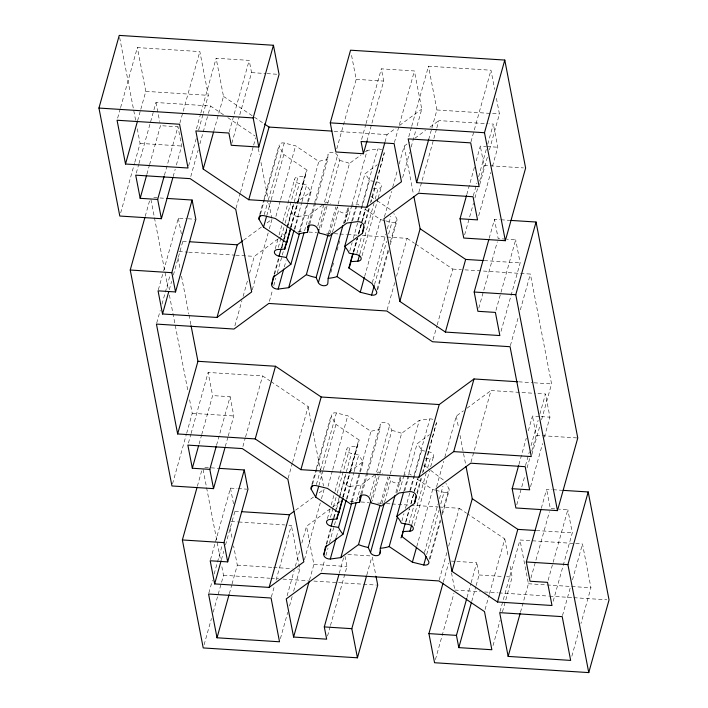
<?xml version="1.0" encoding="UTF-8"?>
<svg xmlns="http://www.w3.org/2000/svg" width="708" height="708" viewBox="0 0 708 708"><rect width="100%" height="100%" fill="white"/><g stroke="black" fill="none" stroke-linecap="round" stroke-linejoin="round"><path stroke-width="0.53" stroke-dasharray="3.54 2.66" d="M309.759 223.993L327.698 159.76L327.999 154.813A4.965 3.23 15.6 0 1 332.211 152.335A4.965 3.23 15.6 0 1 337.495 155.424L339.743 160.53L320.335 230.029M344.619 223.224L348.15 210.595L348.389 206.63M361.894 493.936L379.833 429.703L380.143 424.747A4.965 3.23 15.6 0 1 384.347 422.269A4.965 3.23 15.6 0 1 389.63 425.358L391.878 430.473L372.178 501.025M396.754 493.166L400.286 480.528L400.533 476.572M284.324 239.446L293.501 204.594L287.625 225.648M384.028 152.238A4.965 3.23 15.6 0 1 384.179 153.335L371.249 201.904M336.459 509.379L345.646 474.528M436.172 422.172A4.965 3.23 15.6 0 1 436.323 423.278L423.384 471.847M117.643 118.139L120.289 108.66M120.59 107.607L137.343 47.586L199.851 51.587L208.302 95.35L203.311 113.253M137.564 120.838L140.503 110.306M140.803 109.253L145.795 91.359L137.343 47.586M120.687 212.878L134.502 163.38M134.794 162.327L140.087 143.379L137.175 128.254M136.299 173.053L138.644 164.628M138.945 163.575L153.645 110.926M153.937 109.873L155.999 102.501L210.48 105.988L224.135 115.183M146.945 174.088L149.291 165.663M149.592 164.61L160.468 125.652L159.858 122.493M145.228 216.321L149.636 200.523M164.433 175.212L177.956 126.767L160.468 125.652M179.859 123.192L199.851 51.587M173.15 176.575L175.212 169.203M176.389 164.991L181.682 146.034L177.956 126.767M196.435 128.812L200.55 114.077M200.842 113.023L216.135 58.26L249.189 60.375L251.561 72.623L239.499 115.802M188.602 165.902L196.249 138.529M198.603 130.104L203.01 114.307M158.344 289.776L163.344 271.872M163.637 270.819L178.336 218.17L187.08 218.728M190.779 176.54L198.125 150.211M199.895 143.901L208.125 114.413M208.417 113.36L210.48 105.988M156.725 323.034L160.247 310.396M162.017 304.077L170.247 274.589M169.283 289.758L171.637 281.333M173.398 275.014L182.806 241.322L182.398 239.216M213.798 131.157L223.498 96.403L216.135 58.26M229.197 131.98L249.189 60.375M231.861 143.175L239.207 116.855M236.029 208.249L240.145 193.505M240.437 192.452L253.376 146.122M253.668 145.069L255.73 137.697M172.531 483.865L186.346 434.376M186.647 433.323L192.231 413.313L189.293 398.117M188.434 442.996L190.788 434.57M191.08 433.517L208.134 372.443L262.615 375.93L269.898 380.833M259.703 214.489L263.819 199.744M264.119 198.691L279.111 144.981M260.509 214.02L279.324 146.627A4.965 3.23 15.6 0 1 284.253 143.007L295.617 145.821L318.821 161.442A33.78 21.983 15.6 0 1 327.698 159.76M199.081 444.022L201.435 435.606M201.727 434.553L212.604 395.586L208.134 372.443M264.261 214.613L268.084 200.922M268.376 199.868L284.253 143.007M234.879 325.884L241.932 300.617M243.109 296.404L247.818 279.554M249.579 273.235L254.287 256.385L277.775 239.109M266.774 215.568L270.89 200.824M271.182 199.771L283.828 154.494L279.324 146.627M197.364 486.254L201.771 470.457M252.287 289.829L268.164 232.967M269.341 228.755L271.987 219.276L266.642 223.206M275.916 216.374L280.324 200.576M280.616 199.523L295.617 145.821M216.577 445.146L230.1 396.71L212.604 395.586M275.279 248.658L277.925 239.18M279.094 234.968L282.625 222.33M282.917 221.277L294.678 179.159M278.332 247.411L280.979 237.932M281.28 236.879L284.802 224.241M285.094 223.188L298.033 176.858L305.051 176.425A33.78 21.983 15.6 0 1 307.042 170.115L283.828 154.494M225.294 446.509L227.941 437.031M228.233 435.978L233.817 415.977L230.1 396.71M281.386 247.738L287.262 226.675L281.448 247.765M287.554 225.622L299.316 183.505A4.965 3.23 15.6 0 1 294.705 179.929A4.965 3.23 15.6 0 1 298.033 176.858M274.102 274.093L278.802 257.243M274.624 274.191L279.324 257.349M281.97 247.871L284.032 240.499M269.385 301.343L272.615 289.758M273.792 285.545L275.846 278.173M277.324 272.907L282.023 256.057M282.315 255.004L283.492 250.791M290.519 227.392L305.52 173.69M290.935 226.967L297.696 202.745M297.988 201.692L305.051 176.425M291.165 226.976L297.926 202.754M298.218 201.7L307.042 170.115M294.324 229.082L301.679 202.762M301.971 201.709L306.679 184.859L299.316 183.505M284.324 266.96L286.085 260.65M294.909 229.056L298.44 216.418L308.98 215.011L324.007 203.948M298.829 233.047L307.361 202.515M307.653 201.461L318.821 161.442M300.015 231.596L311.184 191.585A33.78 21.983 15.6 0 1 306.679 184.859M210.48 559.718L230.472 488.113L237.038 488.529M242.915 446.483L245.269 438.057M245.561 437.004L262.615 375.93M304.564 230.799L308.98 215.011M308.599 224.312L314.476 203.249M314.653 202.523L328.176 154.087M208.86 592.968L212.391 580.33M214.152 574.011L222.383 544.532M221.418 559.692L223.772 551.266M225.533 544.956L234.95 511.256L234.543 509.149M336.778 148.822L356.186 79.323L351.389 54.516M317.795 225.976L337.495 155.424M319.308 228.321L326.069 204.108M204.108 644.776L211.462 618.447M213.223 612.128L223.516 575.277L221.427 564.48M328.468 233.304L335.822 206.975M229.365 593.561L231.72 585.135M232.012 584.082L237.304 565.126L233.596 545.912M329.786 233.959L349.486 163.406L360.983 154.946M332.486 232.1L338.654 209.984L337.53 207.426M361.638 139.387L365.753 124.643M366.045 123.59L381.338 68.835L414.392 70.95L421.764 109.094L416.764 126.989M343.46 223.542L348.159 206.692M366.939 141.104L383.701 81.084L381.338 68.835M330.919 272.394L333.857 261.863M337.088 250.278L340.035 239.755M344.734 222.905L347.973 211.32M347.469 220.949L351.584 206.205M351.885 205.152L367.169 150.397L377.709 148.981A4.965 3.23 15.6 0 1 381.603 149.786M351.734 221.206L364.965 173.823L377.337 164.716M352.619 220.808L356.735 206.063M357.717 220.586L361.832 205.851M362.133 204.798L377.709 148.981M349.77 251.101L352.124 242.676M353.301 238.463L369.47 180.549A33.78 21.983 15.6 0 0 364.965 173.823M288.165 478.192L292.28 463.448M292.581 462.395L308.157 406.587L270.81 381.444M353.23 252.154L357.053 238.463M358.23 234.251L365.293 208.975M353.46 252.163L357.283 238.472M358.752 233.206L361.691 222.675M361.983 221.622L365.514 208.984M353.876 251.738L357.69 238.047M358.868 233.835L362.107 222.25M362.399 221.197L365.93 208.559M385.01 141.989L387.064 134.617L395.967 128.068M364.478 223.887L368.895 208.099M370.364 202.833L384.179 153.335M356.841 253.508L361.832 235.605M365.071 224.02L369.709 207.143M359.885 253.836L374.001 203.284M375.178 199.072L378.116 188.54A4.965 3.23 15.6 0 0 381.444 185.478A4.965 3.23 15.6 0 0 376.833 181.903L369.47 180.549M362.062 255.747L377.939 198.886M378.231 197.833L381.47 186.248M394.4 142.556L414.392 70.95M271.368 596.968L274.607 585.383M276.076 580.117L291.36 525.363L285.882 525.009M364.655 276.447L380.532 219.586L364.461 208.772M384.471 216.675L391.524 191.408M392.701 187.195L397.4 170.345M399.17 164.026L404.162 146.122L409.498 142.193M408.773 136.768L411.419 127.29M411.711 126.236L428.473 66.216L490.98 70.216L494.688 89.429M311.847 484.422L315.963 469.678M316.255 468.625L331.247 414.923M312.653 483.962L331.468 416.57A4.965 3.23 15.6 0 1 336.397 412.941L347.752 415.755L370.965 431.384A33.78 21.983 15.6 0 1 379.833 429.703M372.328 282.519L385.851 234.083M387.32 228.817L390.851 216.179M316.405 484.546L320.22 470.855M320.52 469.802L336.397 412.941M402.648 177.54L409.711 152.264M411.18 146.999L416.472 128.042M287.121 595.747L294.174 570.48M295.351 566.267L300.059 549.417M301.82 543.098L306.52 526.248L340.327 501.379M374.55 284.527L386.603 241.357M388.657 233.985L391.896 222.401A4.965 3.23 15.6 0 0 396.816 218.772L393.825 213.533M318.91 485.502L323.025 470.758M323.326 469.705L335.964 424.428L331.468 416.57M377.125 289.324L388.586 248.26M390.356 241.941L396.816 218.772M377.63 289.917L388.515 250.959M390.276 244.641L397.038 220.418M280.412 638.625L287.758 612.296M289.528 605.986L292.466 595.455M293.643 591.242L299.811 569.126L291.36 525.363M304.422 559.771L320.299 502.91M321.476 498.697L324.122 489.219L318.786 493.149M328.052 486.308L332.468 470.51M332.76 469.457L347.752 415.755M428.694 139.467L431.632 128.936M431.924 127.883L436.924 109.979L428.473 66.216M309.484 580.188L313.892 564.391L306.52 526.248M327.415 518.592L330.061 509.114M331.238 504.91L334.769 492.272M335.061 491.219L346.823 449.093M418.87 192.204L433.57 139.556M433.862 138.502L436.509 129.024M436.801 127.971L438.863 120.599L487.892 123.741M387.108 309.945L394.754 282.563M396.515 276.244L407.1 238.339L358.567 235.233M330.477 517.353L333.123 507.875M333.415 506.822L336.946 494.184M337.238 493.131L350.177 446.801L357.186 446.359A33.78 21.983 15.6 0 1 359.177 440.049L335.964 424.428M326.238 544.027L330.946 527.177M333.592 517.698L339.397 496.618M339.76 495.591L351.46 453.439A4.965 3.23 15.6 0 1 346.84 449.863A4.965 3.23 15.6 0 1 350.177 446.801M326.76 544.133L331.459 527.283M334.105 517.805L336.167 510.433M321.521 571.276L324.751 559.692M325.928 555.479L327.99 548.116M329.459 542.85L335.636 520.734M342.663 497.335L357.655 443.633M343.07 496.91L349.832 472.687M350.133 471.634L357.186 446.359M343.3 496.919L350.062 472.696M350.354 471.643L359.177 440.049M346.469 499.025L353.814 472.696M354.115 471.643L358.814 454.793L351.46 453.439M336.459 536.903L338.229 530.584M347.044 498.99L350.575 486.361L361.115 484.945L376.143 473.891M351.265 501.937L359.496 472.448M359.788 471.395L370.965 431.384M352.15 501.538L360.089 473.103M360.381 472.05L363.319 461.519A33.78 21.983 15.6 0 1 358.814 454.793M356.708 500.742L361.115 484.945M360.735 494.246L366.611 473.192M366.797 472.457L380.32 424.021M339.291 573.215L343.707 557.417M327.547 636.005L330.194 626.536M330.486 625.483L346.955 566.506L344.982 556.302M369.93 495.91L389.63 425.358M371.151 499.317L378.214 474.041M470.988 141.821L490.98 70.216M380.603 503.238L387.957 476.918M466.793 194.55L474.44 167.177M476.201 160.858L480.316 146.113L485.785 146.468M381.931 503.892L401.631 433.34L419.313 420.331L429.853 418.924A4.965 3.23 15.6 0 1 433.739 419.72M384.621 502.034L390.798 479.918L389.674 477.36M366.815 574.976L371.806 557.072M433.084 339.636L436.907 325.954M437.199 324.901L452.784 269.084L415.322 243.871M473.351 195.691L476.873 183.053M478.643 176.734L486.281 149.361M487.759 144.096L493.343 124.086L488.98 123.803M464.634 234.879L473.457 203.293M474.926 198.028L477.865 187.496M479.626 181.177L484.042 165.38L480.316 146.113M479.732 184.531L487.67 156.096M489.44 149.786L499.432 113.979L496.131 96.899M395.887 492.423L400.303 476.634M399.613 490.883L403.728 476.148M404.02 475.095L419.313 420.331M478.705 215.683L490.759 172.504M492.52 166.185L497.812 147.229L493.343 124.086M403.87 491.14L417.101 443.757L429.482 434.65M404.755 490.75L408.87 476.006M409.861 490.529L413.976 475.785M414.269 474.732L429.853 418.924M401.914 521.035L403.967 513.663M405.436 508.397L421.614 450.483A33.78 21.983 15.6 0 0 417.101 443.757M405.596 522.097L409.419 508.406M410.852 503.751L414.083 492.166M414.127 491.564L417.906 478.475M406.011 521.672L409.543 509.034M411.012 503.769L414.242 492.184M414.534 491.14L418.065 478.502M416.915 492.777L421.03 478.033M422.499 472.767L436.323 423.278M408.976 523.442L413.976 505.539M417.207 493.963L421.844 477.086M489.175 238.322L494.467 219.365L499.936 219.719M412.021 523.77L426.136 473.227M427.605 467.961L430.252 458.483A4.965 3.23 15.6 0 0 433.588 455.412A4.965 3.23 15.6 0 0 428.968 451.837L425.818 451.262M414.198 525.681L429.49 470.926M430.668 466.714L433.606 456.182M478.785 308.13L497.308 241.791M416.8 546.39L432.676 489.52L416.605 478.705M436.606 486.617L443.659 461.342M444.836 457.129L456.306 416.065L463.421 410.826M424.464 552.452L437.995 504.016M439.464 498.751L442.987 486.113M426.685 554.461L439.031 510.238M440.801 503.919L444.031 492.334A4.965 3.23 15.6 0 0 448.961 488.715L445.96 483.467M495.981 310.308L515.681 239.755L506.937 239.198M429.26 559.267L440.73 518.194M442.199 512.928L448.961 488.715M430.066 558.807L440.65 520.893M442.411 514.574L449.173 490.352M501.043 331.344L520.15 262.898L515.681 239.755M471.006 462.147L490.998 390.542L533.496 393.259M439.252 579.879L446.89 552.505M448.66 546.187L459.244 508.273L439.385 507.008M443.332 582.02L448.624 563.064M510.362 345.654L518.592 316.166M520.353 309.856L530.354 274.049L462.616 269.713M435.429 659.573L453.952 593.233M467.023 597.464L470.847 583.773M471.147 582.719L476.732 562.718L456.917 561.444M471.74 601.287L475.865 586.551M476.157 585.498L479.095 574.967L476.732 562.718M518.929 464.492L526.283 438.163M528.336 430.791L532.46 416.047L540.107 416.543M485.086 609.491L489.201 594.747M489.502 593.693L504.786 538.938L467.439 513.796M525.486 465.625L529.31 451.943M531.071 445.624L538.133 420.348M539.894 414.03L545.479 394.02L534.584 393.329M516.769 504.822L525.009 475.334M527.062 467.961L530 457.43M531.77 451.111L536.177 435.314L532.46 416.047M531.876 454.465L539.815 426.039M541.576 419.72L551.567 383.913L530.354 274.049M530.549 486.67L542.602 443.5M544.364 437.181L549.948 417.171L545.479 394.02M499.99 611.597L519.982 539.992L582.489 543.983L590.941 587.755L580.949 623.553M493.042 645.528L500.105 620.252M502.45 611.827L512.158 577.082L509.698 564.365M541.31 508.264L546.603 489.308L552.081 489.653M520.495 612.181L528.433 583.755L519.982 539.992M530.92 578.073L549.443 511.734M548.125 580.241L567.825 509.689L559.072 509.132M553.178 601.287L572.294 532.841L567.825 509.689M562.497 615.597L570.728 586.109M572.489 579.79L582.489 543.983M571.834 656.201L578.887 630.925M243.517 240.224L261.305 227.135M399.524 125.449L421.764 109.094M295.271 203.293L311.184 191.585M365.399 151.698L367.169 150.397M324.892 203.302L326.662 202.001A33.78 21.983 15.6 0 0 330.645 203.426M278.642 238.472L288.209 231.428M414.844 138.272L425.517 130.414M429.96 127.148L438.863 120.599M295.652 510.158L313.449 497.069M349.177 471.926L363.319 461.519M377.028 473.236L378.798 471.935A33.78 21.983 15.6 0 0 382.78 473.369M466.979 408.206L490.998 390.542M373.107 188.859L378.116 188.54M425.243 458.793L430.252 458.483M251.561 72.623L265.863 73.543M266.969 73.614L276.872 74.243M356.186 79.323L383.701 81.084M145.795 91.359L208.302 95.35M436.924 109.979L499.432 113.979M334.123 131.228L387.064 134.617M486.874 146.529L497.812 147.229M140.087 143.379L181.682 146.034M484.042 165.38L523.442 167.902M153.804 197.576L165.84 198.346M501.034 219.79L509.787 220.347M188.178 218.799L194.735 219.223M505.839 239.127L498.184 238.631L494.467 219.365M297.909 231.357L303.422 231.702M308.936 232.056L316.653 232.551M326.583 233.189L329.893 233.401M334.3 233.684L338.716 233.967M339.822 234.038L346.433 234.454M347.539 234.525L357.469 235.162M182.806 241.322L187.169 241.596M484.192 260.597L520.15 262.898M178.903 251.561L187.638 252.128M188.735 252.19L234.622 255.128M235.711 255.199L254.287 256.385M452.784 269.084L461.519 269.642M518.796 381.824L533 382.727M534.089 382.798L551.567 383.913M541.204 416.614L549.948 417.171M192.231 413.313L233.817 415.977M536.177 435.314L577.772 437.978M204.842 467.439L217.984 468.28M553.169 489.724L561.931 490.29M238.127 488.6L246.88 489.157M554.7 508.848L550.328 508.574L546.603 489.308M350.044 501.291L355.558 501.645M361.071 501.999L368.797 502.494M377.621 503.052L382.028 503.335M386.444 503.618L390.851 503.901M391.958 503.972L409.605 505.105M410.711 505.176L438.287 506.937M234.95 511.256L239.304 511.539M536.337 530.54L572.294 532.841M231.047 521.504L237.631 521.92M238.72 521.991L284.784 524.938M347.885 554.47L372.107 556.019M451.412 561.099L455.819 561.382M313.892 564.391L346.955 566.506M479.095 574.967L502.238 576.445M506.645 576.728L512.158 577.082M237.304 565.126L272.403 567.374M273.492 567.444L292.139 568.639M297.625 568.984L299.811 569.126M528.433 583.755L590.941 587.755M223.516 575.277L269.775 578.232M270.881 578.303L278.589 578.799M282.996 579.082L308.334 580.702M313.839 581.056L362.31 584.153M363.408 584.224L376.629 585.074M454.837 590.074L480.174 591.693M484.582 591.976L497.795 592.826M498.901 592.897L548.47 596.065M549.567 596.136L572.701 597.614M573.799 597.685L606.845 599.8M421.614 450.483L424.765 451.067M380.532 219.586L384.665 220.604M385.701 220.861L391.896 222.401M432.676 489.52L434.739 490.033M435.774 490.29L444.031 492.334M223.498 96.403L263.58 123.387M370.895 196.488L376.249 200.099M377.143 200.7L392.321 210.913M359.106 205.161L357.319 203.957A33.78 21.983 15.6 0 1 351.557 205.311M227.781 117.634L255.11 136.033M407.1 238.339L414.41 243.26M411.251 475.103L409.463 473.9A33.78 21.983 15.6 0 1 403.693 475.245M459.244 508.273L466.528 513.185M423.747 465.05L429.791 469.661M430.65 470.316L444.465 480.847M504.786 538.938L508.264 556.948M404.162 146.122L413.49 194.417M456.306 416.065L458.58 427.862M460.032 435.376L463.351 452.554M463.563 453.624L465.634 464.351M451.5 572.816L454.625 588.994M372.311 557.099L375.851 575.436M258.305 148.45L259.544 154.893M260.995 162.406L268.049 198.886M268.872 203.178L271.775 218.206M308.157 406.587L311.688 424.827M313.14 432.34L320.388 469.9M320.6 470.97L323.503 485.998M155.999 102.501L159.654 121.44M178.336 218.17L181.381 233.95M230.472 488.113L233.525 503.892M177.965 257.889L180.248 269.739M181.505 276.2L188.779 313.901M188.992 314.971L190.859 324.671M230.091 527.77L232.357 539.505M119.652 37.559L135.715 120.696M150.937 199.532L168.548 290.687M169.38 295.032L188.036 391.613M203.072 469.457L220.595 560.161M298.44 216.418A4.965 3.23 15.6 0 1 291.97 212.064M339.743 160.53A33.78 21.983 15.6 0 1 349.486 163.406M391.878 430.473A33.78 21.983 15.6 0 1 401.631 433.34M400.286 480.528A4.965 3.23 15.6 0 1 396.082 483.006A4.965 3.23 15.6 0 1 390.798 479.918M348.15 210.595A4.965 3.23 15.6 0 1 343.938 213.073A4.965 3.23 15.6 0 1 338.654 209.984M350.575 486.361A4.965 3.23 15.6 0 1 344.106 482.006"/><path stroke-width="1.06" d="M319.016 229.374L306.369 274.66L288.687 287.669L278.147 289.076A4.965 3.23 15.6 0 1 271.677 284.722L273.217 277.253L290.899 264.243A33.78 21.983 15.6 0 1 286.386 257.517L279.032 256.163A4.965 3.23 15.6 0 1 274.412 252.588A4.965 3.23 15.6 0 1 277.748 249.517L284.758 249.083A33.78 21.983 15.6 0 1 286.749 242.773L263.535 227.153L259.039 219.285A4.965 3.23 15.6 0 1 263.969 215.666L275.324 218.48L298.537 234.1A33.78 21.983 15.6 0 1 307.405 232.419L308.299 225.365M342.867 225.648L328.167 278.297L327.857 283.253A4.965 3.23 15.6 0 1 323.653 285.731A4.965 3.23 15.6 0 1 318.37 282.642L316.122 277.527L328.176 234.357M370.567 501.423L358.514 544.594L340.831 557.603L330.291 559.019A4.965 3.23 15.6 0 1 323.821 554.665L325.353 547.187L343.035 534.177A33.78 21.983 15.6 0 1 338.53 527.451L331.167 526.097A4.965 3.23 15.6 0 1 326.556 522.522A4.965 3.23 15.6 0 1 329.884 519.46L336.902 519.017A33.78 21.983 15.6 0 1 338.893 512.707L315.68 497.087L311.184 489.228A4.965 3.23 15.6 0 1 316.104 485.6L327.468 488.414L350.681 504.043A33.78 21.983 15.6 0 1 359.549 502.361L360.443 495.299M380.019 505.344L368.257 547.47L370.505 552.576A4.965 3.23 15.6 0 0 375.789 555.665A4.965 3.23 15.6 0 0 380.001 553.187L380.302 548.24L395.011 495.582M328.167 278.297A33.78 21.983 15.6 0 0 337.035 276.616L360.248 292.245L371.603 295.059A4.965 3.23 15.6 0 0 376.532 291.43L372.036 283.572L348.823 267.951A33.78 21.983 15.6 0 0 350.814 261.641L357.823 261.199A4.965 3.23 15.6 0 0 361.16 258.137A4.965 3.23 15.6 0 0 356.54 254.561L349.186 253.207A33.78 21.983 15.6 0 0 344.681 246.481L362.354 233.472L363.894 225.994A4.965 3.23 15.6 0 0 357.425 221.639L346.885 223.055L329.202 236.065A33.78 21.983 15.6 0 0 319.458 233.189L317.202 228.082A4.965 3.23 15.6 0 0 311.918 224.994A4.965 3.23 15.6 0 0 307.714 227.472M400.958 537.885A33.78 21.983 15.6 0 0 402.949 531.575L409.967 531.142A4.965 3.23 15.6 0 0 413.295 528.071A4.965 3.23 15.6 0 0 408.684 524.495L401.321 523.141A33.78 21.983 15.6 0 0 396.816 516.415L414.499 503.406L416.03 495.936A4.965 3.23 15.6 0 0 409.56 491.582L399.02 492.989L381.338 505.999A33.78 21.983 15.6 0 0 371.594 503.131L369.346 498.016A4.965 3.23 15.6 0 0 364.062 494.927A4.965 3.23 15.6 0 0 359.85 497.405M172.858 177.628L161.397 218.692L119.802 216.037L98.952 108.058L119.236 35.4L273.447 45.268L279.076 74.384L258.792 147.043L231.268 145.282L228.905 133.033L195.842 130.918L203.214 169.062L248.756 199.727L366.779 207.276L401.48 181.752L394.108 143.609L361.045 141.494L363.416 153.742L335.893 151.981L330.273 122.856L350.557 50.197L504.777 60.065L525.628 168.044L505.344 240.702L463.749 238.038L460.032 218.772L466.501 195.603M125.511 164.017L117.059 120.245L179.567 124.245L188.018 168.008L125.511 164.017L137.272 121.891M161.397 218.692L157.672 199.426L140.175 198.311L146.644 175.142M225.002 447.562L213.533 488.635L171.947 485.971L130.228 270.022L144.936 217.374M157.672 199.426L164.141 176.265M140.175 198.311L135.706 175.159L190.186 178.646L235.737 209.303L251.694 291.935L217.002 317.458L162.521 313.98L158.052 290.829L175.54 291.953L171.823 272.686L192.107 200.028L166.938 198.417M162.521 313.98L168.699 291.864M203.214 169.062L213.506 132.21M175.54 291.953L195.833 219.294L192.107 200.028M258.792 147.043L253.163 117.926L273.447 45.268M517.707 381.754L474.006 378.957L453.713 451.615L418.924 477.21L300.9 469.661L255.216 438.916L177.646 433.951L197.939 361.292L191.072 325.751M248.756 199.727L269.049 127.068L264.491 123.997M217.002 317.458L237.286 244.8L242.623 240.879M259.039 219.285L260.217 215.073M213.533 488.635L209.816 469.369L192.319 468.245L198.488 446.129M263.535 227.153L266.482 216.621M376.063 576.516L377.727 585.144L357.443 657.803L203.223 647.935L182.372 539.956L197.072 487.308M209.816 469.369L216.276 446.199M279.032 256.163L281.085 248.791M271.677 284.722L274.323 275.244M284.758 249.083L290.643 228.02M286.749 242.773L290.864 228.029M286.386 257.517L294.032 230.135M278.147 289.076L283.731 269.067M290.899 264.243L299.422 233.702M288.687 287.669L303.98 232.905M307.405 232.419L309.467 225.047M192.319 468.245L187.85 445.102L242.331 448.589L287.873 479.245L303.838 561.878L269.137 587.401L214.657 583.914L210.188 560.771L227.684 561.886L223.958 542.62L244.251 469.962L219.073 468.351M214.657 583.914L221.126 560.745M255.216 438.916L275.5 366.257L197.939 361.292M227.684 561.886L247.968 489.228L244.251 469.962M217.02 637.784L208.568 594.021L271.076 598.021L279.527 641.784L217.02 637.784L229.073 594.614M318.37 282.642L332.194 233.153M363.416 153.742L366.939 141.104M344.681 246.481L351.442 222.259M337.035 276.616L345.265 247.136M348.823 267.951L352.938 253.207M350.814 261.641L352.876 254.269M366.779 207.276L384.718 143.043M362.354 233.472L364.124 227.153M357.823 261.199L359.593 254.889M300.9 469.661L321.184 397.002L275.5 366.257M269.137 587.401L289.43 514.743L293.873 511.468M360.248 292.245L364.363 277.501M311.184 489.228L312.352 485.015M371.603 295.059L374.249 285.581M315.68 497.087L318.618 486.555M416.64 182.637L408.189 138.874L470.696 142.874L479.148 186.638L416.64 182.637L428.694 139.467M338.999 574.268L324.299 626.916L326.662 639.165L293.608 637.05L309.184 581.241M331.167 526.097L333.229 518.725M323.821 554.665L326.468 545.187M336.902 519.017L342.486 499.016M338.893 512.707L343.008 497.972M488.883 239.375L474.183 292.023L477.9 311.29L495.396 312.414L499.866 335.557L445.385 332.07L399.843 301.413L420.127 228.755L413.906 196.559M338.53 527.451L346.177 500.078M330.291 559.019L336.167 537.956M343.035 534.177L351.858 502.591M340.831 557.603L356.115 502.848M359.549 502.361L361.602 494.989M505.344 240.702L484.484 132.723L504.777 60.065M370.505 552.576L384.329 503.087M357.443 657.803L351.814 628.677L366.514 576.029M380.001 553.187L380.585 551.081M445.385 332.07L465.669 259.411L420.127 228.755M396.816 516.415L403.578 492.193M380.302 548.24A33.78 21.983 15.6 0 0 389.179 546.558L397.409 517.07M405.303 523.15L401.737 536.399L424.172 553.506L428.676 561.373A4.965 3.23 15.6 0 1 423.747 564.993L412.383 562.179L389.179 546.558M418.924 477.21L439.208 404.551L474.006 378.957M414.499 503.406L416.552 496.034M409.967 531.142L411.729 524.823M412.383 562.179L416.499 547.443M423.747 564.993L426.092 556.568M518.637 465.545L512.167 488.706L515.893 507.972L557.479 510.636L515.769 294.687L536.053 222.029L510.884 220.418M563.019 490.352L588.198 491.963L609.048 599.942L588.764 672.6L434.553 662.732L428.924 633.616L443.04 583.065M541.018 509.309L526.318 561.966L530.044 581.233L547.532 582.348L552.001 605.499L497.52 602.012L451.978 571.356L472.263 498.697L466.05 466.501M293.608 637.05L286.236 598.906L320.936 573.383L438.951 580.932L484.502 611.597L491.865 649.74L458.811 647.625L456.439 635.377L466.731 598.517M458.811 647.625L471.448 602.34M497.52 602.012L517.813 529.354L472.263 498.697M508.149 656.413L499.698 612.65L562.205 616.641L570.657 660.414L508.149 656.413L520.203 613.234M557.479 510.636L577.772 437.978L536.053 222.029M588.764 672.6L567.913 564.621L588.198 491.963M98.952 108.058L253.163 117.926M330.273 122.856L484.484 132.723M269.049 127.068L331.919 131.086M460.032 218.772L477.528 219.887L473.05 196.744L418.57 193.257L383.878 218.781L399.843 301.413M189.346 241.738L237.286 244.8M465.669 259.411L483.104 260.535M130.228 270.022L171.823 272.686M474.183 292.023L515.769 294.687M321.184 397.002L439.208 404.551M453.713 451.615L531.283 456.571L510.061 346.708L432.5 341.743L386.816 310.998L268.792 303.449L233.994 329.043L156.433 324.087L177.646 433.951M512.167 488.706L529.664 489.83L525.194 466.678L470.714 463.2L436.013 488.724L451.978 571.356M241.481 511.672L289.43 514.743M517.813 529.354L535.248 530.469M182.372 539.956L223.958 542.62M526.318 561.966L567.913 564.621M324.299 626.916L351.814 628.677M428.924 633.616L456.439 635.377M316.122 277.527A33.78 21.983 15.6 0 1 306.369 274.66M368.257 547.47A33.78 21.983 15.6 0 1 358.514 544.594"/></g></svg>
